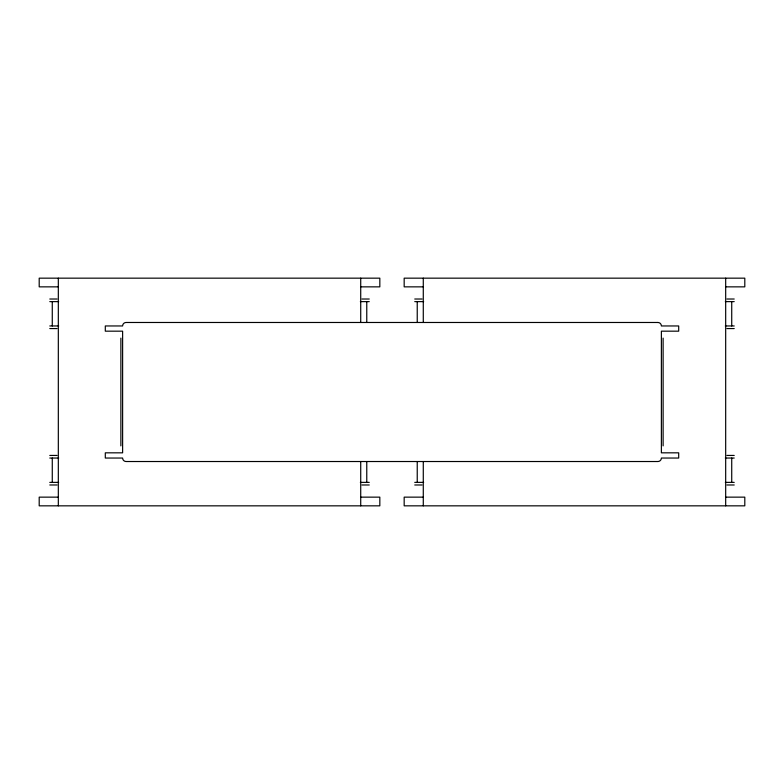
<?xml version="1.0" encoding="UTF-8"?>
<svg xmlns="http://www.w3.org/2000/svg" width="784" height="784" viewBox="0 0 784 784"><rect width="100%" height="100%" fill="white"/><g stroke="black" fill="none" stroke-linecap="round" stroke-linejoin="round"><path stroke-width="1.18" d="M58.32 286.856L39.2 286.856L39.2 278.163L379.828 278.163L379.828 286.856L360.718 286.856M423.282 286.856L404.172 286.856L404.172 278.163L744.8 278.163L744.8 286.856L725.68 286.856M49.784 299.018L57.075 299.018M361.953 299.018L369.254 299.018M414.746 299.018L422.047 299.018M726.925 299.018L734.216 299.018M49.784 301.624L58.673 301.624M360.356 301.624L369.254 301.624M414.746 301.624L423.644 301.624M725.327 301.624L734.216 301.624M49.784 325.958L58.673 325.958M725.327 325.958L734.216 325.958M49.784 328.565L57.075 328.565M726.925 328.565L734.216 328.565M49.784 455.435L57.075 455.435M726.925 455.435L734.216 455.435M49.784 458.042L58.673 458.042M725.327 458.042L734.216 458.042M49.784 482.376L58.673 482.376M360.356 482.376L369.254 482.376M414.746 482.376L423.644 482.376M725.327 482.376L734.216 482.376M49.784 484.982L57.075 484.982M361.953 484.982L369.254 484.982M414.746 484.982L422.047 484.982M726.925 484.982L734.216 484.982M58.32 497.144L39.2 497.144L39.2 505.837L379.828 505.837L379.828 497.144L360.718 497.144M423.282 497.144L404.172 497.144L404.172 505.837L744.8 505.837L744.8 497.144L725.68 497.144M731.727 301.624L731.727 325.958M731.727 458.042L731.727 482.376M725.68 278.163L725.68 505.837M663.117 338.12L663.117 445.88M423.282 278.163L423.282 322.312M423.282 461.688L423.282 505.837M417.235 301.624L417.235 322.312M417.235 461.688L417.235 482.376M366.765 301.624L366.765 322.312M366.765 461.688L366.765 482.376M360.718 278.163L360.718 322.312M360.718 461.688L360.718 505.837M120.883 338.12L120.883 445.88M58.32 278.163L58.32 505.837M52.273 301.624L52.273 325.958M52.273 458.042L52.273 482.376M657.903 322.479L126.097 322.479A3.479 3.479 0 0 0 122.618 325.958L105.301 325.958L105.301 331.171L122.618 331.171L122.618 452.829L105.301 452.829L105.301 458.042L122.618 458.042A3.479 3.479 0 0 0 126.097 461.521L657.903 461.521A3.479 3.479 0 0 0 661.382 458.042L678.699 458.042L678.699 452.829L661.382 452.829L661.382 331.171L678.699 331.171L678.699 325.958L661.382 325.958A3.479 3.479 0 0 0 657.903 322.479"/></g></svg>
